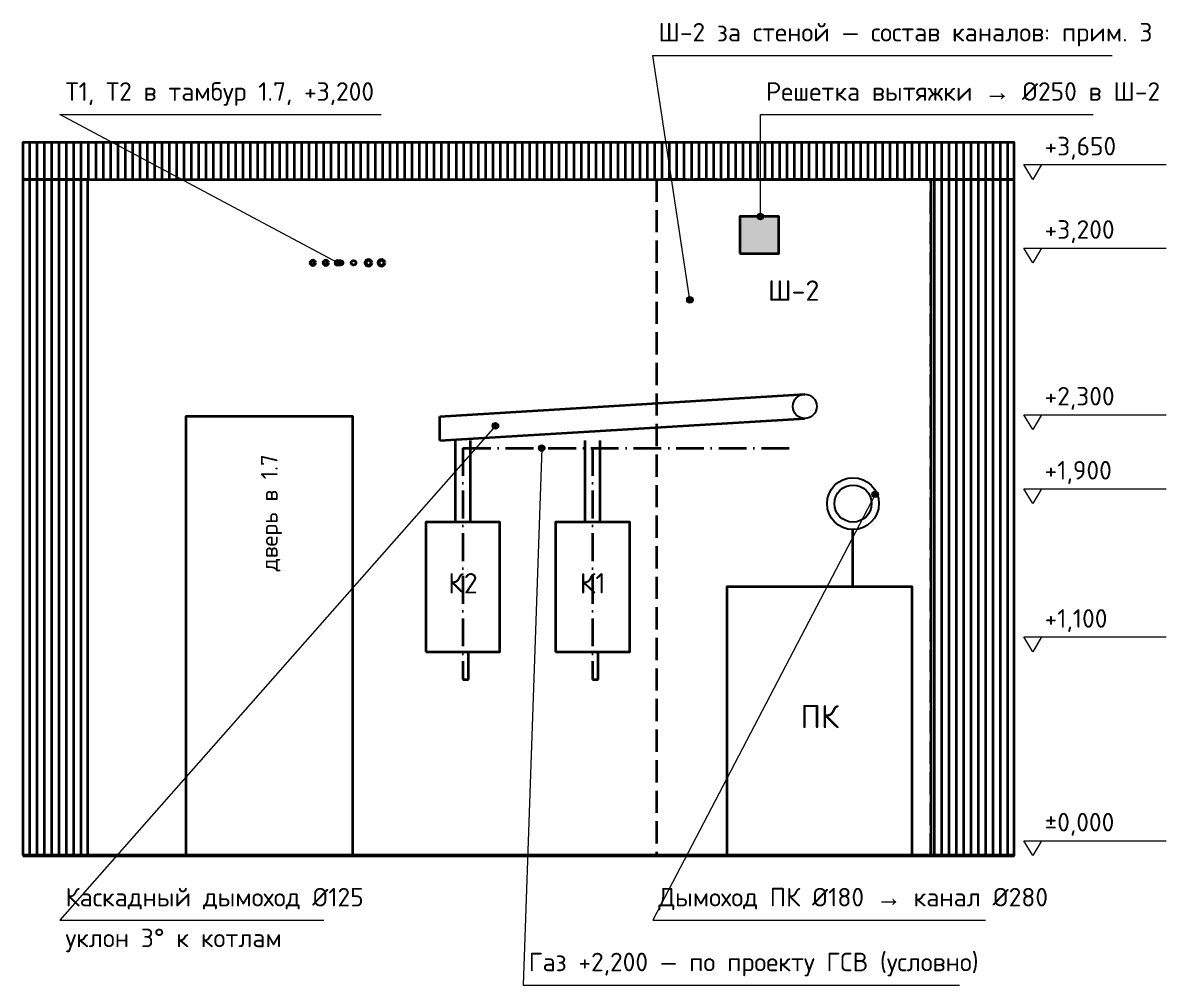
# Model space of a CAD drawing. Header units: millimetres. Extents: x -5016 to 45820, y -6019 to 24496.
# Drawn here: x 39650 to 45820, y 19300 to 24496 of the extents above; entities that cross this region are included whole.
import ezdxf
from ezdxf.enums import TextEntityAlignment as Align

# ---------------------------------------------------------------- set-up
doc = ezdxf.new("R2010")
doc.units = ezdxf.units.MM
doc.linetypes.add('ОВ_ШП', pattern=[460, 300, -80, 0, -80])
doc.linetypes.add('ОВ_ШТРИХ', pattern=[330, 240, -90])
for name, color, linetype, lineweight in [('ОВ_В', 32, 'Continuous', 35), ('ОВ_выноски', 7, 'Continuous', 18), ('ОВ_Г', 42, 'Continuous', 25), ('ОВ_дымоход', 8, 'Continuous', 25), ('ОВ_марки', 7, 'Continuous', 18), ('ОВ_оборуд', 7, 'Continuous', 35), ('ОВ_размеры', 7, 'Continuous', 13), ('ОВ_Т1', 1, 'Continuous', 50), ('ОВ_Т11', 6, 'Continuous', 35), ('ОВ_Т2', 5, 'Continuous', 50), ('ОВ_Т21', 4, 'Continuous', 35), ('ОВ_шахты', 7, 'Continuous', 35)]:
    doc.layers.add(name, color=color, linetype=linetype, lineweight=lineweight)
doc.styles.add('GOST', font='isocpeur.ttf', dxfattribs={"width": 0.9})

msp = doc.modelspace()

# ---------------------------------------------------------------- hatches: boundary and pattern name
at = {"layer": 'ОВ_В'}
msp.add_hatch(color=32, dxfattribs=at).paths.add_polyline_path([(43520, 23250), (43730, 23250), (43730, 23450), (43520, 23450)])
at = {"layer": 'ОВ_выноски'}
h = msp.add_hatch(color=7, dxfattribs=at)
edge = h.paths.add_edge_path()
edge.add_arc((43630, 23450), 17.5, 0, 360)
h = msp.add_hatch(color=7, dxfattribs=at)
edge = h.paths.add_edge_path()
edge.add_arc((41350, 23200), 17.5, 0, 360)
h = msp.add_hatch(color=7, dxfattribs=at)
edge = h.paths.add_edge_path()
edge.add_arc((43250, 23000), 17.5, 0, 360)
h = msp.add_hatch(color=7, dxfattribs=at)
edge = h.paths.add_edge_path()
edge.add_arc((42200, 22320), 17.5, 0, 360)
h = msp.add_hatch(color=7, dxfattribs=at)
edge = h.paths.add_edge_path()
edge.add_arc((42450, 22200), 17.5, 0, 360)
h = msp.add_hatch(color=7, dxfattribs=at)
edge = h.paths.add_edge_path()
edge.add_arc((44250, 21950), 17.5, 0, 360)
at = {"layer": 'ОВ_оборуд'}
h = msp.add_hatch(dxfattribs=at)
h.set_pattern_fill('ANSI31', scale=12.5, angle=45)
h.paths.add_polyline_path([(39650, 23650), (45000, 23650), (45000, 23850), (39650, 23850)])
h = msp.add_hatch(dxfattribs=at)
h.set_pattern_fill('ANSI31', scale=12.5, angle=45)
h.paths.add_polyline_path([(39650, 20000), (40000, 20000), (40000, 23650), (39650, 23650)])
h = msp.add_hatch(dxfattribs=at)
h.set_pattern_fill('ANSI31', scale=12.5, angle=45)
h.paths.add_polyline_path([(44550, 20000), (45000, 20000), (45000, 23650), (44550, 23650)])

# ---------------------------------------------------------------- linework, layer by layer
at = {"layer": 'ОВ_В'}
msp.add_lwpolyline([(43520, 23250), (43730, 23250), (43730, 23450), (43520, 23450)], close=True, dxfattribs=at)
at = {"layer": 'ОВ_выноски'}
for points in [[(43250, 23000), (43050, 24320)], [(43050, 24320), (45528, 24320)], [(41350, 23200), (39850, 24000)], [(39850, 24000), (41584, 24000)], [(43630, 23450), (43630, 24000)], [(43630, 24000), (45426, 24000)], [(42200, 22320), (39850, 19650)], [(42450, 22200), (42350, 19300)], [(44250, 21950), (43050, 19650)], [(39850, 19650), (41274, 19650)], [(43050, 19650), (44846, 19650)], [(42350, 19300), (44704, 19300)]]:
    msp.add_lwpolyline(points, dxfattribs=at)
for centre in [(43630, 23450), (41350, 23200), (43250, 23000), (42200, 22320), (42450, 22200), (44250, 21950)]:
    msp.add_circle(centre, 17.5, dxfattribs=at)
at = {"layer": 'ОВ_Г', "linetype": 'ОВ_ШП', "lineweight": 35, "ltscale": 0.5}
for points in [[(42025, 22200), (43800, 22200)], [(42025, 22200), (42025, 20950), (42055, 20950), (42055, 21100)], [(42725, 22200), (42725, 20950), (42755, 20950), (42755, 21100)]]:
    msp.add_lwpolyline(points, dxfattribs=at)
at = {"layer": 'ОВ_дымоход', "lineweight": 35}
for points in [[(41900, 22370), (43870, 22490)], [(41900, 22240), (41900, 22370)], [(41900, 22240), (43870, 22360)], [(41985, 21800), (41985, 22240)], [(42065, 21800), (42065, 22240)], [(42685, 21800), (42685, 22240)], [(42765, 21800), (42765, 22240)], [(44130, 21450), (44130, 21760)]]:
    msp.add_lwpolyline(points, dxfattribs=at)
at = {"layer": 'ОВ_дымоход'}
for centre, radius in [((43870, 22425), 65), ((44130, 21900), 140), ((44130, 21900), 100)]:
    msp.add_circle(centre, radius, dxfattribs=at)
at = {"layer": 'ОВ_оборуд'}
for points in [[(39650, 23650), (45000, 23650), (45000, 23850), (39650, 23850)], [(39650, 20000), (40000, 20000), (40000, 23650), (39650, 23650)], [(44550, 20000), (45000, 20000), (45000, 23650), (44550, 23650)], [(40530, 20000), (41430, 20000), (41430, 22370), (40530, 22370)], [(41825, 21100), (42225, 21100), (42225, 21800), (41825, 21800)], [(42525, 21100), (42925, 21100), (42925, 21800), (42525, 21800)], [(43450, 20000), (44450, 20000), (44450, 21450), (43450, 21450)]]:
    msp.add_lwpolyline(points, close=True, dxfattribs=at)
at = {"layer": 'ОВ_оборуд', "lineweight": 50}
msp.add_lwpolyline([(39650, 20000), (45000, 20000)], dxfattribs=at)
at = {"layer": 'ОВ_размеры'}
for points in [[(45100, 23650), (45052, 23730), (45148, 23730)], [(45100, 23200), (45052, 23280), (45148, 23280)], [(45100, 22300), (45052, 22380), (45148, 22380)], [(45100, 21900), (45052, 21980), (45148, 21980)], [(45100, 21100), (45052, 21180), (45148, 21180)], [(45100, 20000), (45052, 20080), (45148, 20080)]]:
    msp.add_lwpolyline(points, close=True, dxfattribs=at)
for points in [[(45100, 23730), (45820, 23730)], [(45100, 23280), (45820, 23280)], [(45100, 22380), (45820, 22380)], [(45100, 21980), (45820, 21980)], [(45100, 21180), (45820, 21180)], [(45100, 20080), (45820, 20080)]]:
    msp.add_lwpolyline(points, dxfattribs=at)
at = {"layer": 'ОВ_Т1'}
for centre, radius in [((41285, 23200), 12.5), ((41585, 23200), 16)]:
    msp.add_circle(centre, radius, dxfattribs=at)
at = {"layer": 'ОВ_Т11'}
msp.add_circle((41435, 23200), 12.5, dxfattribs=at)
at = {"layer": 'ОВ_Т2'}
for centre, radius in [((41215, 23200), 12.5), ((41515, 23200), 16)]:
    msp.add_circle(centre, radius, dxfattribs=at)
at = {"layer": 'ОВ_Т21'}
msp.add_circle((41365, 23200), 12.5, dxfattribs=at)
at = {"layer": 'ОВ_шахты', "linetype": 'ОВ_ШТРИХ', "ltscale": 0.5}
msp.add_lwpolyline([(43070, 20000), (44550, 20000), (44550, 23650), (43070, 23650)], close=True, dxfattribs=at)

# ---------------------------------------------------------------- texts
at = {"layer": 'ОВ_марки', "style": 'GOST'}
for s, p in [('Ш-2 за стеной — состав каналов: прим. 3', (43080, 24365)), ('Т1, Т2 в тамбур 1.7, +3,200', (39880, 24045)), ('Решетка вытяжки → Ø250 в Ш-2', (43660, 24045)), ('Каскадный дымоход Ø125', (39880, 19695)), ('Дымоход ПК Ø180 → канал Ø280', (43080, 19695)), ('Газ +2,200 — по проекту ГСВ (условно)', (42380, 19345))]:
    msp.add_text(s, height=100, dxfattribs=at).set_placement(p, align=Align.BOTTOM_LEFT)
msp.add_text('дверь в 1.7', height=90, rotation=90, dxfattribs=at).set_placement((40980, 21850), align=Align.MIDDLE_CENTER)
for s, height, p in [('К2', 110, (42025, 21470)), ('К1', 110, (42725, 21470)), ('ПК', 125, (43950, 20750))]:
    msp.add_text(s, height=height, dxfattribs=at).set_placement(p, align=Align.MIDDLE_CENTER)
msp.add_text('уклон 3° к котлам', height=100, dxfattribs=at).set_placement((39880, 19605), align=Align.TOP_LEFT)
at = {"layer": 'ОВ_размеры', "style": 'GOST'}
for s, p in [('+3,650', (45164, 23750)), ('+3,200', (45164, 23300)), ('+2,300', (45164, 22400)), ('+1,900', (45164, 22000)), ('+1,100', (45164, 21200)), ('±0,000', (45164, 20100))]:
    msp.add_text(s, height=100, dxfattribs=at).set_placement(p, align=Align.BOTTOM_LEFT)
at = {"layer": 'ОВ_шахты', "style": 'GOST'}
msp.add_text('Ш-2', height=110, dxfattribs=at).set_placement((43810, 23050), align=Align.MIDDLE_CENTER)

doc.saveas('drawing.dxf')
